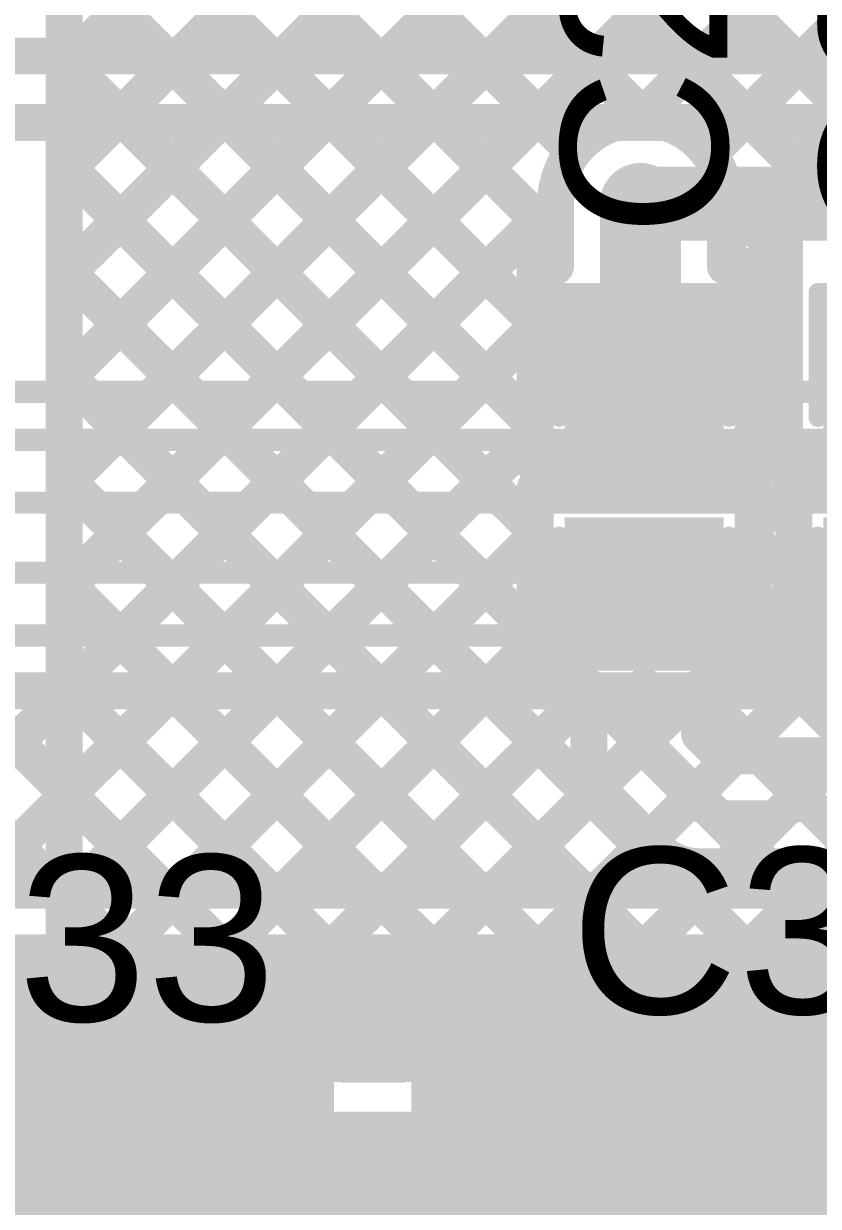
# Model space of a CAD drawing. Header units: millimetres. Extents: x -0.26 to 2.84, y -0.09 to 2.43.
# Drawn here: x 1.387 to 1.6022, y 1.6573 to 1.9778 of the extents above; entities that cross this region are included whole.
import ezdxf

# ---------------------------------------------------------------- set-up
doc = ezdxf.new("R2010")
doc.units = ezdxf.units.MM
doc.header["$MEASUREMENT"] = 0
for name, color, linetype in [('BottomLayer', 5, 'Continuous'), ('TopLayer', 1, 'Continuous'), ('TopOverlay', 2, 'Continuous'), ('TopPaste', 8, 'Continuous'), ('TopSolder', 216, 'Continuous'), ('ViaHoleLayer', 16, 'Continuous')]:
    doc.layers.add(name, color=color, linetype=linetype)
doc.styles.add('Arial', font='', dxfattribs={"height": 0.2})
doc.styles.get('Arial').set_extended_font_data('Arial')

# ---------------------------------------------------------------- blocks, each defined once
blk = doc.blocks.new('S3224576121060_66')
at = {"layer": 'TopLayer'}
for points in [[(-0.07087, 0.05709), (-0.01575, 0.05709), (-0.01575, 0.00984), (-0.07087, 0.00984)], [(0.01575, 0.05709), (0.07087, 0.05709), (0.07087, 0.00984), (0.01575, 0.00984)], [(-0.07087, -0.00984), (-0.01575, -0.00984), (-0.01575, -0.05709), (-0.07087, -0.05709)], [(0.01575, -0.00984), (0.07087, -0.00984), (0.07087, -0.05709), (0.01575, -0.05709)]]:
    blk.add_hatch(color=1, dxfattribs=at).paths.add_polyline_path(points)
at = {"layer": 'TopPaste'}
for points in [[(-0.07087, 0.05709), (-0.01575, 0.05709), (-0.01575, 0.00984), (-0.07087, 0.00984)], [(0.01575, 0.05709), (0.07087, 0.05709), (0.07087, 0.00984), (0.01575, 0.00984)], [(-0.07087, -0.00984), (-0.01575, -0.00984), (-0.01575, -0.05709), (-0.07087, -0.05709)], [(0.01575, -0.00984), (0.07087, -0.00984), (0.07087, -0.05709), (0.01575, -0.05709)]]:
    blk.add_hatch(color=8, dxfattribs=at).paths.add_polyline_path(points)
at = {"layer": 'TopSolder'}
for points in [[(-0.07487, 0.06109), (-0.01175, 0.06109), (-0.01175, 0.00584), (-0.07487, 0.00584)], [(0.01175, 0.06109), (0.07487, 0.06109), (0.07487, 0.00584), (0.01175, 0.00584)], [(-0.07487, -0.00584), (-0.01175, -0.00584), (-0.01175, -0.06109), (-0.07487, -0.06109)], [(0.01175, -0.00584), (0.07487, -0.00584), (0.07487, -0.06109), (0.01175, -0.06109)]]:
    blk.add_hatch(color=216, dxfattribs=at).paths.add_polyline_path(points)
at = {"layer": 'TopOverlay', "const_width": 0.005}
for points in [[(-0.008, 0.051), (0.008, 0.051)], [(-0.065, -0.002), (-0.065, 0.003)], [(0.065, -0.002), (0.065, 0.003)], [(-0.008, -0.051), (0.008, -0.051)]]:
    blk.add_lwpolyline(points, dxfattribs=at)
at = {"layer": 'TopOverlay'}
for points, const_width in [([(-0.00925, 0.051, 1), (-0.00675, 0.051, 1)], 0.0025), ([(0.00675, 0.051, 1), (0.00925, 0.051, 1)], 0.0025), ([(-0.06625, 0.003, 1), (-0.06375, 0.003, 1)], 0.0025), ([(0.06375, 0.003, 1), (0.06625, 0.003, 1)], 0.0025), ([(-0.06625, -0.002, 1), (-0.06375, -0.002, 1)], 0.0025), ([(0.06375, -0.002, 1), (0.06625, -0.002, 1)], 0.0025), ([(-0.078, -0.042, 1), (-0.086, -0.042, 1)], 0.005), ([(-0.08725, -0.042, 1), (-0.08475, -0.042, 1)], 0.0025), ([(-0.07925, -0.042, 1), (-0.07675, -0.042, 1)], 0.0025), ([(-0.00925, -0.051, 1), (-0.00675, -0.051, 1)], 0.0025), ([(0.00675, -0.051, 1), (0.00925, -0.051, 1)], 0.0025)]:
    blk.add_lwpolyline(points, format="xyb", close=True, dxfattribs=dict(at, const_width=const_width))
blk = doc.blocks.new('C__0603_120')
at = {"layer": 'TopLayer'}
for points in [[(-0.045, -0.0175), (-0.045, 0.0175), (-0.015, 0.0175), (-0.015, -0.0175)], [(0.015, -0.0175), (0.015, 0.0175), (0.045, 0.0175), (0.045, -0.0175)]]:
    blk.add_hatch(color=1, dxfattribs=at).paths.add_polyline_path(points)
at = {"layer": 'TopPaste'}
for points in [[(-0.045, -0.0175), (-0.045, 0.0175), (-0.015, 0.0175), (-0.015, -0.0175)], [(0.015, -0.0175), (0.015, 0.0175), (0.045, 0.0175), (0.045, -0.0175)]]:
    blk.add_hatch(color=8, dxfattribs=at).paths.add_polyline_path(points)
at = {"layer": 'TopSolder'}
for points in [[(-0.049, -0.0215), (-0.049, 0.0215), (-0.011, 0.0215), (-0.011, -0.0215)], [(0.011, -0.0215), (0.011, 0.0215), (0.049, 0.0215), (0.049, -0.0215)]]:
    blk.add_hatch(color=216, dxfattribs=at).paths.add_polyline_path(points)
at = {"layer": 'TopOverlay', "const_width": 0.005}
for points in [[(-0.016, 0.023), (-0.05, 0.023)], [(-0.05, -0.023), (-0.05, 0.023)], [(0.05, 0.023), (0.016, 0.023)], [(0.05, -0.023), (0.05, 0.023)], [(-0.016, -0.023), (-0.05, -0.023)], [(0.05, -0.023), (0.016, -0.023)]]:
    blk.add_lwpolyline(points, dxfattribs=at)
at = {"layer": 'TopOverlay', "const_width": 0.0025}
for points in [[(-0.05125, 0.023, 1), (-0.04875, 0.023, 1)], [(-0.05125, 0.023, 1), (-0.04875, 0.023, 1)], [(-0.01725, 0.023, 1), (-0.01475, 0.023, 1)], [(0.01475, 0.023, 1), (0.01725, 0.023, 1)], [(0.04875, 0.023, 1), (0.05125, 0.023, 1)], [(0.04875, 0.023, 1), (0.05125, 0.023, 1)], [(-0.05125, -0.023, 1), (-0.04875, -0.023, 1)], [(-0.05125, -0.023, 1), (-0.04875, -0.023, 1)], [(-0.01725, -0.023, 1), (-0.01475, -0.023, 1)], [(0.01475, -0.023, 1), (0.01725, -0.023, 1)], [(0.04875, -0.023, 1), (0.05125, -0.023, 1)], [(0.04875, -0.023, 1), (0.05125, -0.023, 1)]]:
    blk.add_lwpolyline(points, format="xyb", close=True, dxfattribs=at)
blk = doc.blocks.new('C__0603_121')
at = {"layer": 'TopLayer'}
for points in [[(-0.045, -0.0175), (-0.045, 0.0175), (-0.015, 0.0175), (-0.015, -0.0175)], [(0.015, -0.0175), (0.015, 0.0175), (0.045, 0.0175), (0.045, -0.0175)]]:
    blk.add_hatch(color=1, dxfattribs=at).paths.add_polyline_path(points)
at = {"layer": 'TopPaste'}
for points in [[(-0.045, -0.0175), (-0.045, 0.0175), (-0.015, 0.0175), (-0.015, -0.0175)], [(0.015, -0.0175), (0.015, 0.0175), (0.045, 0.0175), (0.045, -0.0175)]]:
    blk.add_hatch(color=8, dxfattribs=at).paths.add_polyline_path(points)
at = {"layer": 'TopSolder'}
for points in [[(-0.049, -0.0215), (-0.049, 0.0215), (-0.011, 0.0215), (-0.011, -0.0215)], [(0.011, -0.0215), (0.011, 0.0215), (0.049, 0.0215), (0.049, -0.0215)]]:
    blk.add_hatch(color=216, dxfattribs=at).paths.add_polyline_path(points)
at = {"layer": 'TopOverlay', "const_width": 0.005}
for points in [[(-0.05, 0.023), (-0.016, 0.023)], [(-0.05, 0.023), (-0.05, -0.023)], [(0.016, 0.023), (0.05, 0.023)], [(0.05, 0.023), (0.05, -0.023)], [(-0.05, -0.023), (-0.016, -0.023)], [(0.016, -0.023), (0.05, -0.023)]]:
    blk.add_lwpolyline(points, dxfattribs=at)
at = {"layer": 'TopOverlay', "const_width": 0.0025}
for points in [[(-0.05125, 0.023, 1), (-0.04875, 0.023, 1)], [(-0.05125, 0.023, 1), (-0.04875, 0.023, 1)], [(-0.01725, 0.023, 1), (-0.01475, 0.023, 1)], [(0.01475, 0.023, 1), (0.01725, 0.023, 1)], [(0.04875, 0.023, 1), (0.05125, 0.023, 1)], [(0.04875, 0.023, 1), (0.05125, 0.023, 1)], [(-0.05125, -0.023, 1), (-0.04875, -0.023, 1)], [(-0.05125, -0.023, 1), (-0.04875, -0.023, 1)], [(-0.01725, -0.023, 1), (-0.01475, -0.023, 1)], [(0.01475, -0.023, 1), (0.01725, -0.023, 1)], [(0.04875, -0.023, 1), (0.05125, -0.023, 1)], [(0.04875, -0.023, 1), (0.05125, -0.023, 1)]]:
    blk.add_lwpolyline(points, format="xyb", close=True, dxfattribs=at)
blk = doc.blocks.new('C__0603_127')
at = {"layer": 'TopLayer'}
for points in [[(-0.045, -0.0175), (-0.045, 0.0175), (-0.015, 0.0175), (-0.015, -0.0175)], [(0.015, -0.0175), (0.015, 0.0175), (0.045, 0.0175), (0.045, -0.0175)]]:
    blk.add_hatch(color=1, dxfattribs=at).paths.add_polyline_path(points)
at = {"layer": 'TopPaste'}
for points in [[(-0.045, -0.0175), (-0.045, 0.0175), (-0.015, 0.0175), (-0.015, -0.0175)], [(0.015, -0.0175), (0.015, 0.0175), (0.045, 0.0175), (0.045, -0.0175)]]:
    blk.add_hatch(color=8, dxfattribs=at).paths.add_polyline_path(points)
at = {"layer": 'TopSolder'}
for points in [[(-0.049, -0.0215), (-0.049, 0.0215), (-0.011, 0.0215), (-0.011, -0.0215)], [(0.011, -0.0215), (0.011, 0.0215), (0.049, 0.0215), (0.049, -0.0215)]]:
    blk.add_hatch(color=216, dxfattribs=at).paths.add_polyline_path(points)
at = {"layer": 'TopOverlay', "const_width": 0.005}
for points in [[(-0.05, 0.023), (-0.05, -0.023)], [(-0.05, 0.023), (-0.016, 0.023)], [(0.016, 0.023), (0.05, 0.023)], [(0.05, 0.023), (0.05, -0.023)], [(-0.05, -0.023), (-0.016, -0.023)], [(0.016, -0.023), (0.05, -0.023)]]:
    blk.add_lwpolyline(points, dxfattribs=at)
at = {"layer": 'TopOverlay', "const_width": 0.0025}
for points in [[(-0.05125, 0.023, 1), (-0.04875, 0.023, 1)], [(-0.05125, 0.023, 1), (-0.04875, 0.023, 1)], [(-0.01725, 0.023, 1), (-0.01475, 0.023, 1)], [(0.01475, 0.023, 1), (0.01725, 0.023, 1)], [(0.04875, 0.023, 1), (0.05125, 0.023, 1)], [(0.04875, 0.023, 1), (0.05125, 0.023, 1)], [(-0.05125, -0.023, 1), (-0.04875, -0.023, 1)], [(-0.05125, -0.023, 1), (-0.04875, -0.023, 1)], [(-0.01725, -0.023, 1), (-0.01475, -0.023, 1)], [(0.01475, -0.023, 1), (0.01725, -0.023, 1)], [(0.04875, -0.023, 1), (0.05125, -0.023, 1)], [(0.04875, -0.023, 1), (0.05125, -0.023, 1)]]:
    blk.add_lwpolyline(points, format="xyb", close=True, dxfattribs=at)
blk = doc.blocks.new('C__0603_128')
at = {"layer": 'TopLayer'}
for points in [[(-0.045, -0.0175), (-0.045, 0.0175), (-0.015, 0.0175), (-0.015, -0.0175)], [(0.015, -0.0175), (0.015, 0.0175), (0.045, 0.0175), (0.045, -0.0175)]]:
    blk.add_hatch(color=1, dxfattribs=at).paths.add_polyline_path(points)
at = {"layer": 'TopPaste'}
for points in [[(-0.045, -0.0175), (-0.045, 0.0175), (-0.015, 0.0175), (-0.015, -0.0175)], [(0.015, -0.0175), (0.015, 0.0175), (0.045, 0.0175), (0.045, -0.0175)]]:
    blk.add_hatch(color=8, dxfattribs=at).paths.add_polyline_path(points)
at = {"layer": 'TopSolder'}
for points in [[(-0.049, -0.0215), (-0.049, 0.0215), (-0.011, 0.0215), (-0.011, -0.0215)], [(0.011, -0.0215), (0.011, 0.0215), (0.049, 0.0215), (0.049, -0.0215)]]:
    blk.add_hatch(color=216, dxfattribs=at).paths.add_polyline_path(points)
at = {"layer": 'TopOverlay', "const_width": 0.005}
for points in [[(-0.05, 0.023), (-0.05, -0.023)], [(-0.05, 0.023), (-0.016, 0.023)], [(0.016, 0.023), (0.05, 0.023)], [(0.05, 0.023), (0.05, -0.023)], [(-0.05, -0.023), (-0.016, -0.023)], [(0.016, -0.023), (0.05, -0.023)]]:
    blk.add_lwpolyline(points, dxfattribs=at)
at = {"layer": 'TopOverlay', "const_width": 0.0025}
for points in [[(-0.05125, 0.023, 1), (-0.04875, 0.023, 1)], [(-0.05125, 0.023, 1), (-0.04875, 0.023, 1)], [(-0.01725, 0.023, 1), (-0.01475, 0.023, 1)], [(0.01475, 0.023, 1), (0.01725, 0.023, 1)], [(0.04875, 0.023, 1), (0.05125, 0.023, 1)], [(0.04875, 0.023, 1), (0.05125, 0.023, 1)], [(-0.05125, -0.023, 1), (-0.04875, -0.023, 1)], [(-0.05125, -0.023, 1), (-0.04875, -0.023, 1)], [(-0.01725, -0.023, 1), (-0.01475, -0.023, 1)], [(0.01475, -0.023, 1), (0.01725, -0.023, 1)], [(0.04875, -0.023, 1), (0.05125, -0.023, 1)], [(0.04875, -0.023, 1), (0.05125, -0.023, 1)]]:
    blk.add_lwpolyline(points, format="xyb", close=True, dxfattribs=at)

msp = doc.modelspace()

# ---------------------------------------------------------------- hatches: boundary and pattern name
at = {"layer": 'BottomLayer'}
h = msp.add_hatch(color=5, dxfattribs=at)
edge = h.paths.add_edge_path()
edge.add_arc((1.554, 1.929), 0.00886, 0, 360)
msp.add_hatch(color=5, dxfattribs=at).paths.add_polyline_path([(1.341, 1.538), (1.723, 1.538), (1.723, 1.683), (1.341, 1.683)])
h = msp.add_hatch(color=5, dxfattribs=at)
edge = h.paths.add_edge_path()
edge.add_arc((1.398, 1.671), 0.00886, 0, 360)
at = {"layer": 'TopLayer'}
h = msp.add_hatch(color=1, dxfattribs=at)
edge = h.paths.add_edge_path()
edge.add_arc((1.554, 1.929), 0.00886, 0, 360)
for points in [[(1.47103, 1.69993), (1.344, 1.69993), (1.344, 1.65093), (1.47103, 1.65093)], [(1.492, 1.65093), (1.607, 1.65093), (1.607, 1.69993), (1.492, 1.69993)]]:
    msp.add_hatch(color=1, dxfattribs=at).paths.add_polyline_path(points)
h = msp.add_hatch(color=1, dxfattribs=at)
edge = h.paths.add_edge_path()
edge.add_arc((1.398, 1.671), 0.00886, 0, 360)
at = {"layer": 'ViaHoleLayer'}
h = msp.add_hatch(color=16, dxfattribs=at)
edge = h.paths.add_edge_path()
edge.add_arc((1.554, 1.929), 0.00591, 0, 360)
h = msp.add_hatch(color=16, dxfattribs=at)
edge = h.paths.add_edge_path()
edge.add_arc((1.398, 1.671), 0.00591, 0, 360)

# ---------------------------------------------------------------- linework, layer by layer
at = {"layer": 'BottomLayer'}
for points, const_width in [([(0.188, 1.969), (2.06, 1.969)], 0.01), ([(0.224, 1.951), (2.035, 1.951)], 0.01), ([(1.554, 1.929), (1.721, 1.929)], 0.02), ([(0.889, 1.878), (2, 1.878)], 0.006), ([(0.896, 1.865), (1.982, 1.865)], 0.006), ([(0.907, 1.848), (1.96781, 1.848)], 0.006), ([(0.911, 1.829), (1.95853, 1.829)], 0.006), ([(0.92, 1.812), (1.925, 1.812)], 0.006), ([(1.23388, 1.797), (1.91879, 1.797)], 0.01), ([(1.34265, 1.797), (1.39665, 1.743)], 0.01), ([(1.34482, 1.743), (1.39882, 1.797)], 0.01), ([(1.37093, 1.797), (1.42493, 1.743)], 0.01), ([(1.3731, 1.743), (1.4271, 1.797)], 0.01), ([(1.39922, 1.797), (1.45322, 1.743)], 0.01), ([(1.40138, 1.743), (1.45538, 1.797)], 0.01), ([(1.4275, 1.797), (1.4815, 1.743)], 0.01), ([(1.42967, 1.743), (1.48367, 1.797)], 0.01), ([(1.45578, 1.797), (1.50978, 1.743)], 0.01), ([(1.45795, 1.743), (1.51195, 1.797)], 0.01), ([(1.48407, 1.797), (1.53807, 1.743)], 0.01), ([(1.48624, 1.743), (1.54024, 1.797)], 0.01), ([(1.51235, 1.797), (1.56635, 1.743)], 0.01), ([(1.51452, 1.743), (1.56852, 1.797)], 0.01), ([(1.54064, 1.797), (1.59464, 1.743)], 0.01), ([(1.54281, 1.743), (1.59681, 1.797)], 0.01), ([(1.56892, 1.797), (1.62292, 1.743)], 0.01), ([(1.57109, 1.743), (1.62509, 1.797)], 0.01), ([(1.59721, 1.797), (1.65121, 1.743)], 0.01), ([(1.59937, 1.743), (1.65337, 1.797)], 0.01), ([(1.30143, 1.743), (1.762, 1.743)], 0.01), ([(1.30143, 1.711), (1.762, 1.711)], 0.04)]:
    msp.add_lwpolyline(points, dxfattribs=dict(at, const_width=const_width))
for points, const_width in [([(1.549, 1.929, 1), (1.559, 1.929, 1)], 0.01), ([(1.39632, 1.797, 1), (1.40132, 1.797, 1)], 0.005), ([(1.39672, 1.797, 1), (1.40172, 1.797, 1)], 0.005), ([(1.4246, 1.797, 1), (1.4296, 1.797, 1)], 0.005), ([(1.425, 1.797, 1), (1.43, 1.797, 1)], 0.005), ([(1.45288, 1.797, 1), (1.45788, 1.797, 1)], 0.005), ([(1.45328, 1.797, 1), (1.45828, 1.797, 1)], 0.005), ([(1.48117, 1.797, 1), (1.48617, 1.797, 1)], 0.005), ([(1.48157, 1.797, 1), (1.48657, 1.797, 1)], 0.005), ([(1.50945, 1.797, 1), (1.51445, 1.797, 1)], 0.005), ([(1.50985, 1.797, 1), (1.51485, 1.797, 1)], 0.005), ([(1.53774, 1.797, 1), (1.54274, 1.797, 1)], 0.005), ([(1.53814, 1.797, 1), (1.54314, 1.797, 1)], 0.005), ([(1.56602, 1.797, 1), (1.57102, 1.797, 1)], 0.005), ([(1.56642, 1.797, 1), (1.57142, 1.797, 1)], 0.005), ([(1.59431, 1.797, 1), (1.59931, 1.797, 1)], 0.005), ([(1.59471, 1.797, 1), (1.59971, 1.797, 1)], 0.005), ([(1.39415, 1.743, 1), (1.39915, 1.743, 1)], 0.005), ([(1.39888, 1.743, 1), (1.40388, 1.743, 1)], 0.005), ([(1.42243, 1.743, 1), (1.42743, 1.743, 1)], 0.005), ([(1.42717, 1.743, 1), (1.43217, 1.743, 1)], 0.005), ([(1.45072, 1.743, 1), (1.45572, 1.743, 1)], 0.005), ([(1.45545, 1.743, 1), (1.46045, 1.743, 1)], 0.005), ([(1.479, 1.743, 1), (1.484, 1.743, 1)], 0.005), ([(1.48374, 1.743, 1), (1.48874, 1.743, 1)], 0.005), ([(1.50728, 1.743, 1), (1.51228, 1.743, 1)], 0.005), ([(1.51202, 1.743, 1), (1.51702, 1.743, 1)], 0.005), ([(1.53557, 1.743, 1), (1.54057, 1.743, 1)], 0.005), ([(1.54031, 1.743, 1), (1.54531, 1.743, 1)], 0.005), ([(1.56385, 1.743, 1), (1.56885, 1.743, 1)], 0.005), ([(1.56859, 1.743, 1), (1.57359, 1.743, 1)], 0.005), ([(1.59214, 1.743, 1), (1.59714, 1.743, 1)], 0.005), ([(1.59687, 1.743, 1), (1.60187, 1.743, 1)], 0.005)]:
    msp.add_lwpolyline(points, format="xyb", close=True, dxfattribs=dict(at, const_width=const_width))
at = {"layer": 'TopLayer'}
for points, const_width in [([(1.38849, 2.034), (1.5255, 1.89699)], 0.01), ([(1.398, 1.88104), (1.55096, 2.034)], 0.01), ([(1.398, 1.82447), (1.60753, 2.034)], 0.01), ([(1.398, 1.85275), (1.57925, 2.034)], 0.01), ([(1.398, 1.96589), (1.46611, 2.034)], 0.01), ([(1.398, 1.93761), (1.49439, 2.034)], 0.01), ([(1.398, 1.90932), (1.52268, 2.034)], 0.01), ([(1.41677, 2.034), (1.531, 1.91977)], 0.01), ([(1.44506, 2.034), (1.53589, 1.94317)], 0.01), ([(1.47334, 2.034), (1.55538, 1.95196)], 0.01), ([(1.50163, 2.034), (1.60963, 1.926)], 0.01), ([(1.52991, 2.034), (1.63791, 1.926)], 0.01), ([(1.55382, 1.952), (1.63582, 2.034)], 0.01), ([(1.57261, 1.94251), (1.6641, 2.034)], 0.01), ([(1.577, 1.91862), (1.69238, 2.034)], 0.01), ([(1.3969, 1.9973), (1.5255, 1.86871)], 0.01), ([(1.398, 1.77), (1.398, 1.989)], 0.01), ([(1.398, 1.96792), (1.5255, 1.84042)], 0.01), ([(1.398, 1.93964), (1.5255, 1.81214)], 0.01), ([(1.554, 1.886), (1.554, 1.929)], 0.022), ([(1.57696, 1.93038), (1.593, 1.91434)], 0.01), ([(1.398, 1.79618), (1.531, 1.92918)], 0.01), ([(1.531, 1.912), (1.531, 1.929)], 0.01), ([(1.577, 1.912), (1.577, 1.929)], 0.01), ([(1.593, 1.926), (1.657, 1.926)], 0.01), ([(1.593, 1.857), (1.593, 1.926)], 0.01), ([(1.398, 1.91135), (1.59742, 1.71193)], 0.01), ([(1.5255, 1.912), (1.531, 1.912)], 0.01), ([(1.5255, 1.858), (1.5255, 1.912)], 0.01), ([(1.577, 1.912), (1.5845, 1.912)], 0.01), ([(1.5845, 1.858), (1.5845, 1.912)], 0.01), ([(1.5845, 1.89783), (1.593, 1.90633)], 0.01), ([(1.398, 1.7679), (1.5255, 1.8954)], 0.01), ([(1.554, 1.886), (1.555, 1.885)], 0.022), ([(1.5845, 1.89456), (1.593, 1.88606)], 0.01), ([(1.398, 1.88307), (1.56914, 1.71193)], 0.01), ([(1.5845, 1.86955), (1.593, 1.87805)], 0.01), ([(1.398, 1.73962), (1.5255, 1.86712)], 0.01), ([(1.5845, 1.86627), (1.593, 1.85777)], 0.01), ([(1.5255, 1.858), (1.5845, 1.858)], 0.01), ([(1.53621, 1.858), (1.54221, 1.852)], 0.01), ([(1.53867, 1.852), (1.54467, 1.858)], 0.01), ([(1.56449, 1.858), (1.57049, 1.852)], 0.01), ([(1.56695, 1.852), (1.57295, 1.858)], 0.01), ([(1.5845, 1.84126), (1.60024, 1.857)], 0.01), ([(1.593, 1.857), (1.657, 1.857)], 0.01), ([(1.59377, 1.857), (1.59877, 1.852)], 0.01), ([(1.398, 1.85478), (1.54085, 1.71193)], 0.01), ([(1.5255, 1.852), (1.5845, 1.852)], 0.01), ([(1.5255, 1.798), (1.5255, 1.852)], 0.01), ([(1.5845, 1.798), (1.5845, 1.852)], 0.01), ([(1.5955, 1.852), (1.6545, 1.852)], 0.01), ([(1.5955, 1.798), (1.5955, 1.852)], 0.01), ([(1.40107, 1.7144), (1.5255, 1.83883)], 0.01), ([(1.5845, 1.83799), (1.5955, 1.82699)], 0.01), ([(1.398, 1.8265), (1.51257, 1.71193)], 0.01), ([(1.555, 1.779), (1.555, 1.825)], 0.006), ([(1.5845, 1.81298), (1.5955, 1.82398)], 0.01), ([(1.42935, 1.7144), (1.5255, 1.81055)], 0.01), ([(1.5845, 1.80971), (1.5955, 1.79871)], 0.01), ([(1.398, 1.79822), (1.48429, 1.71193)], 0.01), ([(1.45764, 1.7144), (1.54, 1.79676)], 0.01), ([(1.5255, 1.798), (1.54, 1.798)], 0.01), ([(1.54, 1.779), (1.54, 1.798)], 0.01), ([(1.57, 1.798), (1.5845, 1.798)], 0.01), ([(1.57, 1.78521), (1.57, 1.798)], 0.01), ([(1.57, 1.79592), (1.58655, 1.77937)], 0.01), ([(1.57917, 1.77937), (1.59781, 1.798)], 0.01), ([(1.5955, 1.798), (1.61, 1.798)], 0.01), ([(1.59621, 1.798), (1.61484, 1.77937)], 0.01), ([(1.57, 1.78521), (1.57584, 1.77937)], 0.01), ([(1.555, 1.779), (1.56963, 1.76437)], 0.006), ([(1.57584, 1.77937), (1.62042, 1.77937)], 0.01), ([(1.48345, 1.71193), (1.54239, 1.77087)], 0.01), ([(1.398, 1.7144), (1.398, 1.77)], 0.01), ([(1.398, 1.76993), (1.45353, 1.7144)], 0.01), ([(1.5444, 1.76839), (1.55902, 1.75377)], 0.01), ([(1.56963, 1.76437), (1.84266, 1.76437)], 0.006), ([(1.51174, 1.71193), (1.5563, 1.75649)], 0.01), ([(1.54002, 1.71193), (1.57746, 1.74937)], 0.01), ([(1.5683, 1.71193), (1.60574, 1.74937)], 0.01), ([(1.56963, 1.74937), (1.80113, 1.74937)], 0.01), ([(1.58827, 1.74937), (1.64464, 1.693)], 0.01), ([(1.59659, 1.71193), (1.63403, 1.74937)], 0.01), ([(1.398, 1.74165), (1.42525, 1.7144)], 0.01), ([(1.398, 1.7144), (1.48077, 1.7144)], 0.01), ([(1.43821, 1.67578), (1.43821, 1.7094)], 0.01), ([(1.48303, 1.71193), (1.619, 1.71193)], 0.01), ([(1.366, 1.703), (1.395, 1.674)], 0.02), ([(1.36993, 1.674), (1.395, 1.674)], 0.022), ([(1.395, 1.674), (1.398, 1.671)], 0.02), ([(1.59183, 1.67063), (1.5992, 1.678)], 0.006), ([(1.5992, 1.678), (1.668, 1.678)], 0.006)]:
    msp.add_lwpolyline(points, dxfattribs=dict(at, const_width=const_width))
for points, const_width in [([(1.3955, 1.96792, 1), (1.4005, 1.96792, 1)], 0.005), ([(1.3955, 1.96589, 1), (1.4005, 1.96589, 1)], 0.005), ([(1.55132, 1.952, 1), (1.55632, 1.952, 1)], 0.005), ([(1.55288, 1.95196, 1), (1.55788, 1.95196, 1)], 0.005), ([(1.53339, 1.94317, 1), (1.53839, 1.94317, 1)], 0.005), ([(1.57011, 1.94251, 1), (1.57511, 1.94251, 1)], 0.005), ([(1.3955, 1.93964, 1), (1.4005, 1.93964, 1)], 0.005), ([(1.3955, 1.93761, 1), (1.4005, 1.93761, 1)], 0.005), ([(1.5485, 1.929, 1), (1.5595, 1.929, 1)], 0.011), ([(1.57446, 1.93038, 1), (1.57946, 1.93038, 1)], 0.005), ([(1.5285, 1.92918, 1), (1.5335, 1.92918, 1)], 0.005), ([(1.5285, 1.929, 1), (1.5335, 1.929, 1)], 0.005), ([(1.5285, 1.929, 1), (1.5335, 1.929, 1)], 0.005), ([(1.5745, 1.929, 1), (1.5795, 1.929, 1)], 0.005), ([(1.5745, 1.929, 1), (1.5795, 1.929, 1)], 0.005), ([(1.5905, 1.926, 1), (1.5955, 1.926, 1)], 0.005), ([(1.5905, 1.926, 1), (1.5955, 1.926, 1)], 0.005), ([(1.5285, 1.91977, 1), (1.5335, 1.91977, 1)], 0.005), ([(1.5745, 1.91862, 1), (1.5795, 1.91862, 1)], 0.005), ([(1.5905, 1.91434, 1), (1.5955, 1.91434, 1)], 0.005), ([(1.3955, 1.91135, 1), (1.4005, 1.91135, 1)], 0.005), ([(1.523, 1.912, 1), (1.528, 1.912, 1)], 0.005), ([(1.523, 1.912, 1), (1.528, 1.912, 1)], 0.005), ([(1.5285, 1.912, 1), (1.5335, 1.912, 1)], 0.005), ([(1.5285, 1.912, 1), (1.5335, 1.912, 1)], 0.005), ([(1.5745, 1.912, 1), (1.5795, 1.912, 1)], 0.005), ([(1.5745, 1.912, 1), (1.5795, 1.912, 1)], 0.005), ([(1.582, 1.912, 1), (1.587, 1.912, 1)], 0.005), ([(1.582, 1.912, 1), (1.587, 1.912, 1)], 0.005), ([(1.3955, 1.90932, 1), (1.4005, 1.90932, 1)], 0.005), ([(1.5905, 1.90633, 1), (1.5955, 1.90633, 1)], 0.005), ([(1.523, 1.89699, 1), (1.528, 1.89699, 1)], 0.005), ([(1.523, 1.8954, 1), (1.528, 1.8954, 1)], 0.005), ([(1.582, 1.89783, 1), (1.587, 1.89783, 1)], 0.005), ([(1.5485, 1.886, 1), (1.5595, 1.886, 1)], 0.011), ([(1.5485, 1.886, 1), (1.5595, 1.886, 1)], 0.011), ([(1.582, 1.89456, 1), (1.587, 1.89456, 1)], 0.005), ([(1.5495, 1.885, 1), (1.5605, 1.885, 1)], 0.011), ([(1.5905, 1.88606, 1), (1.5955, 1.88606, 1)], 0.005), ([(1.3955, 1.88307, 1), (1.4005, 1.88307, 1)], 0.005), ([(1.3955, 1.88104, 1), (1.4005, 1.88104, 1)], 0.005), ([(1.5905, 1.87805, 1), (1.5955, 1.87805, 1)], 0.005), ([(1.582, 1.86955, 1), (1.587, 1.86955, 1)], 0.005), ([(1.523, 1.86871, 1), (1.528, 1.86871, 1)], 0.005), ([(1.523, 1.86712, 1), (1.528, 1.86712, 1)], 0.005), ([(1.582, 1.86627, 1), (1.587, 1.86627, 1)], 0.005), ([(1.523, 1.858, 1), (1.528, 1.858, 1)], 0.005), ([(1.523, 1.858, 1), (1.528, 1.858, 1)], 0.005), ([(1.53371, 1.858, 1), (1.53871, 1.858, 1)], 0.005), ([(1.54217, 1.858, 1), (1.54717, 1.858, 1)], 0.005), ([(1.56199, 1.858, 1), (1.56699, 1.858, 1)], 0.005), ([(1.57045, 1.858, 1), (1.57545, 1.858, 1)], 0.005), ([(1.582, 1.858, 1), (1.587, 1.858, 1)], 0.005), ([(1.582, 1.858, 1), (1.587, 1.858, 1)], 0.005), ([(1.5905, 1.85777, 1), (1.5955, 1.85777, 1)], 0.005), ([(1.5905, 1.857, 1), (1.5955, 1.857, 1)], 0.005), ([(1.5905, 1.857, 1), (1.5955, 1.857, 1)], 0.005), ([(1.59127, 1.857, 1), (1.59627, 1.857, 1)], 0.005), ([(1.59774, 1.857, 1), (1.60274, 1.857, 1)], 0.005), ([(1.3955, 1.85478, 1), (1.4005, 1.85478, 1)], 0.005), ([(1.3955, 1.85275, 1), (1.4005, 1.85275, 1)], 0.005), ([(1.523, 1.852, 1), (1.528, 1.852, 1)], 0.005), ([(1.523, 1.852, 1), (1.528, 1.852, 1)], 0.005), ([(1.53617, 1.852, 1), (1.54117, 1.852, 1)], 0.005), ([(1.53971, 1.852, 1), (1.54471, 1.852, 1)], 0.005), ([(1.56445, 1.852, 1), (1.56945, 1.852, 1)], 0.005), ([(1.56799, 1.852, 1), (1.57299, 1.852, 1)], 0.005), ([(1.582, 1.852, 1), (1.587, 1.852, 1)], 0.005), ([(1.582, 1.852, 1), (1.587, 1.852, 1)], 0.005), ([(1.593, 1.852, 1), (1.598, 1.852, 1)], 0.005), ([(1.593, 1.852, 1), (1.598, 1.852, 1)], 0.005), ([(1.59627, 1.852, 1), (1.60127, 1.852, 1)], 0.005), ([(1.582, 1.84126, 1), (1.587, 1.84126, 1)], 0.005), ([(1.523, 1.84042, 1), (1.528, 1.84042, 1)], 0.005), ([(1.523, 1.83883, 1), (1.528, 1.83883, 1)], 0.005), ([(1.582, 1.83799, 1), (1.587, 1.83799, 1)], 0.005), ([(1.3955, 1.8265, 1), (1.4005, 1.8265, 1)], 0.005), ([(1.593, 1.82699, 1), (1.598, 1.82699, 1)], 0.005), ([(1.3955, 1.82447, 1), (1.4005, 1.82447, 1)], 0.005), ([(1.5535, 1.825, 1), (1.5565, 1.825, 1)], 0.003), ([(1.593, 1.82398, 1), (1.598, 1.82398, 1)], 0.005), ([(1.523, 1.81214, 1), (1.528, 1.81214, 1)], 0.005), ([(1.582, 1.81298, 1), (1.587, 1.81298, 1)], 0.005), ([(1.523, 1.81055, 1), (1.528, 1.81055, 1)], 0.005), ([(1.582, 1.80971, 1), (1.587, 1.80971, 1)], 0.005), ([(1.3955, 1.79822, 1), (1.4005, 1.79822, 1)], 0.005), ([(1.3955, 1.79618, 1), (1.4005, 1.79618, 1)], 0.005), ([(1.523, 1.798, 1), (1.528, 1.798, 1)], 0.005), ([(1.523, 1.798, 1), (1.528, 1.798, 1)], 0.005), ([(1.5375, 1.798, 1), (1.5425, 1.798, 1)], 0.005), ([(1.5375, 1.798, 1), (1.5425, 1.798, 1)], 0.005), ([(1.5375, 1.79676, 1), (1.5425, 1.79676, 1)], 0.005), ([(1.5675, 1.798, 1), (1.5725, 1.798, 1)], 0.005), ([(1.5675, 1.798, 1), (1.5725, 1.798, 1)], 0.005), ([(1.5675, 1.79592, 1), (1.5725, 1.79592, 1)], 0.005), ([(1.582, 1.798, 1), (1.587, 1.798, 1)], 0.005), ([(1.582, 1.798, 1), (1.587, 1.798, 1)], 0.005), ([(1.593, 1.79871, 1), (1.598, 1.79871, 1)], 0.005), ([(1.593, 1.798, 1), (1.598, 1.798, 1)], 0.005), ([(1.593, 1.798, 1), (1.598, 1.798, 1)], 0.005), ([(1.59371, 1.798, 1), (1.59871, 1.798, 1)], 0.005), ([(1.59531, 1.798, 1), (1.60031, 1.798, 1)], 0.005), ([(1.5675, 1.78521, 1), (1.5725, 1.78521, 1)], 0.005), ([(1.5675, 1.78521, 1), (1.5725, 1.78521, 1)], 0.005), ([(1.5375, 1.779, 1), (1.5425, 1.779, 1)], 0.005), ([(1.5375, 1.779, 1), (1.5425, 1.779, 1)], 0.005), ([(1.5375, 1.779, 1), (1.5425, 1.779, 1)], 0.005), ([(1.5535, 1.779, 1), (1.5565, 1.779, 1)], 0.003), ([(1.5535, 1.779, 1), (1.5565, 1.779, 1)], 0.003), ([(1.57334, 1.77937, 1), (1.57834, 1.77937, 1)], 0.005), ([(1.57334, 1.77937, 1), (1.57834, 1.77937, 1)], 0.005), ([(1.57667, 1.77937, 1), (1.58167, 1.77937, 1)], 0.005), ([(1.58405, 1.77937, 1), (1.58905, 1.77937, 1)], 0.005), ([(1.53989, 1.77087, 1), (1.54489, 1.77087, 1)], 0.005), ([(1.3955, 1.77, 1), (1.4005, 1.77, 1)], 0.005), ([(1.3955, 1.77, 1), (1.4005, 1.77, 1)], 0.005), ([(1.3955, 1.76993, 1), (1.4005, 1.76993, 1)], 0.005), ([(1.3955, 1.7679, 1), (1.4005, 1.7679, 1)], 0.005), ([(1.54189, 1.7684, 1), (1.54689, 1.7684, 1)], 0.005), ([(1.54189, 1.76839, 1), (1.54689, 1.76839, 1)], 0.005), ([(1.5419, 1.76839, 1), (1.5469, 1.76839, 1)], 0.005), ([(1.56813, 1.76437, 1), (1.57113, 1.76437, 1)], 0.003), ([(1.56813, 1.76437, 1), (1.57113, 1.76437, 1)], 0.003), ([(1.5538, 1.75649, 1), (1.5588, 1.75649, 1)], 0.005), ([(1.55652, 1.75377, 1), (1.56152, 1.75377, 1)], 0.005), ([(1.55652, 1.75376, 1), (1.56152, 1.75376, 1)], 0.005), ([(1.55653, 1.75376, 1), (1.56153, 1.75376, 1)], 0.005), ([(1.56713, 1.74937, 1), (1.57213, 1.74937, 1)], 0.005), ([(1.56713, 1.74937, 1), (1.57213, 1.74937, 1)], 0.005), ([(1.56713, 1.74937, 1), (1.57213, 1.74937, 1)], 0.005), ([(1.57496, 1.74937, 1), (1.57996, 1.74937, 1)], 0.005), ([(1.58577, 1.74937, 1), (1.59077, 1.74937, 1)], 0.005), ([(1.60324, 1.74937, 1), (1.60824, 1.74937, 1)], 0.005), ([(1.3955, 1.74165, 1), (1.4005, 1.74165, 1)], 0.005), ([(1.3955, 1.73962, 1), (1.4005, 1.73962, 1)], 0.005), ([(1.3955, 1.7144, 1), (1.4005, 1.7144, 1)], 0.005), ([(1.3955, 1.7144, 1), (1.4005, 1.7144, 1)], 0.005), ([(1.39857, 1.7144, 1), (1.40357, 1.7144, 1)], 0.005), ([(1.42275, 1.7144, 1), (1.42775, 1.7144, 1)], 0.005), ([(1.42685, 1.7144, 1), (1.43185, 1.7144, 1)], 0.005), ([(1.45103, 1.7144, 1), (1.45603, 1.7144, 1)], 0.005), ([(1.45514, 1.7144, 1), (1.46014, 1.7144, 1)], 0.005), ([(1.47827, 1.7144, 1), (1.48327, 1.7144, 1)], 0.005), ([(1.43571, 1.7094, 1), (1.44071, 1.7094, 1)], 0.005), ([(1.48053, 1.71193, 1), (1.48553, 1.71193, 1)], 0.005), ([(1.48095, 1.71193, 1), (1.48595, 1.71193, 1)], 0.005), ([(1.48179, 1.71193, 1), (1.48679, 1.71193, 1)], 0.005), ([(1.50924, 1.71193, 1), (1.51424, 1.71193, 1)], 0.005), ([(1.51007, 1.71193, 1), (1.51507, 1.71193, 1)], 0.005), ([(1.53752, 1.71193, 1), (1.54252, 1.71193, 1)], 0.005), ([(1.53835, 1.71193, 1), (1.54335, 1.71193, 1)], 0.005), ([(1.5658, 1.71193, 1), (1.5708, 1.71193, 1)], 0.005), ([(1.56664, 1.71193, 1), (1.57164, 1.71193, 1)], 0.005), ([(1.59409, 1.71193, 1), (1.59909, 1.71193, 1)], 0.005), ([(1.59492, 1.71193, 1), (1.59992, 1.71193, 1)], 0.005), ([(1.3895, 1.674, 1), (1.4005, 1.674, 1)], 0.011), ([(1.39, 1.674, 1), (1.4, 1.674, 1)], 0.01), ([(1.39, 1.674, 1), (1.4, 1.674, 1)], 0.01), ([(1.393, 1.671, 1), (1.403, 1.671, 1)], 0.01), ([(1.43571, 1.67578, 1), (1.44071, 1.67578, 1)], 0.005), ([(1.5977, 1.678, 1), (1.6007, 1.678, 1)], 0.003), ([(1.5977, 1.678, 1), (1.6007, 1.678, 1)], 0.003), ([(1.59033, 1.67063, 1), (1.59333, 1.67063, 1)], 0.003)]:
    msp.add_lwpolyline(points, format="xyb", close=True, dxfattribs=dict(at, const_width=const_width))
at = {"layer": 'TopLayer', "const_width": 0.01}
for points in [[(1.531, 1.929, -1), (1.577, 1.929)], [(1.54439, 1.76839, -0.198912), (1.54, 1.779)], [(1.54439, 1.7684, -0.198764), (1.54, 1.779)], [(1.56963, 1.74937, -0.198912), (1.55902, 1.75376)], [(1.56963, 1.74937, -0.198764), (1.55903, 1.75376)]]:
    msp.add_lwpolyline(points, format="xyb", dxfattribs=at)

# ---------------------------------------------------------------- block references
for name, p, rotation in [('C__0603_127', (1.555, 1.855), 90), ('C__0603_128', (1.625, 1.855), 90), ('C__0603_121', (1.36652, 1.64731), 90), ('C__0603_120', (1.589, 1.646), 270)]:
    msp.add_blockref(name, p, dxfattribs=dict(rotation=rotation))
msp.add_blockref('S3224576121060_66', (1.48152, 1.64231))

# ---------------------------------------------------------------- texts
at = {"layer": 'TopOverlay', "style": 'Arial'}
for s, p in [('C27', (1.57749, 1.92002)), ('C26', (1.64749, 1.91502))]:
    msp.add_text(s, height=0.045, rotation=90, dxfattribs=at).set_placement(p)
for s, p in [('C33', (1.34002, 1.70751)), ('C34', (1.53502, 1.70951))]:
    msp.add_text(s, height=0.045, dxfattribs=at).set_placement(p)

doc.saveas('drawing.dxf')
